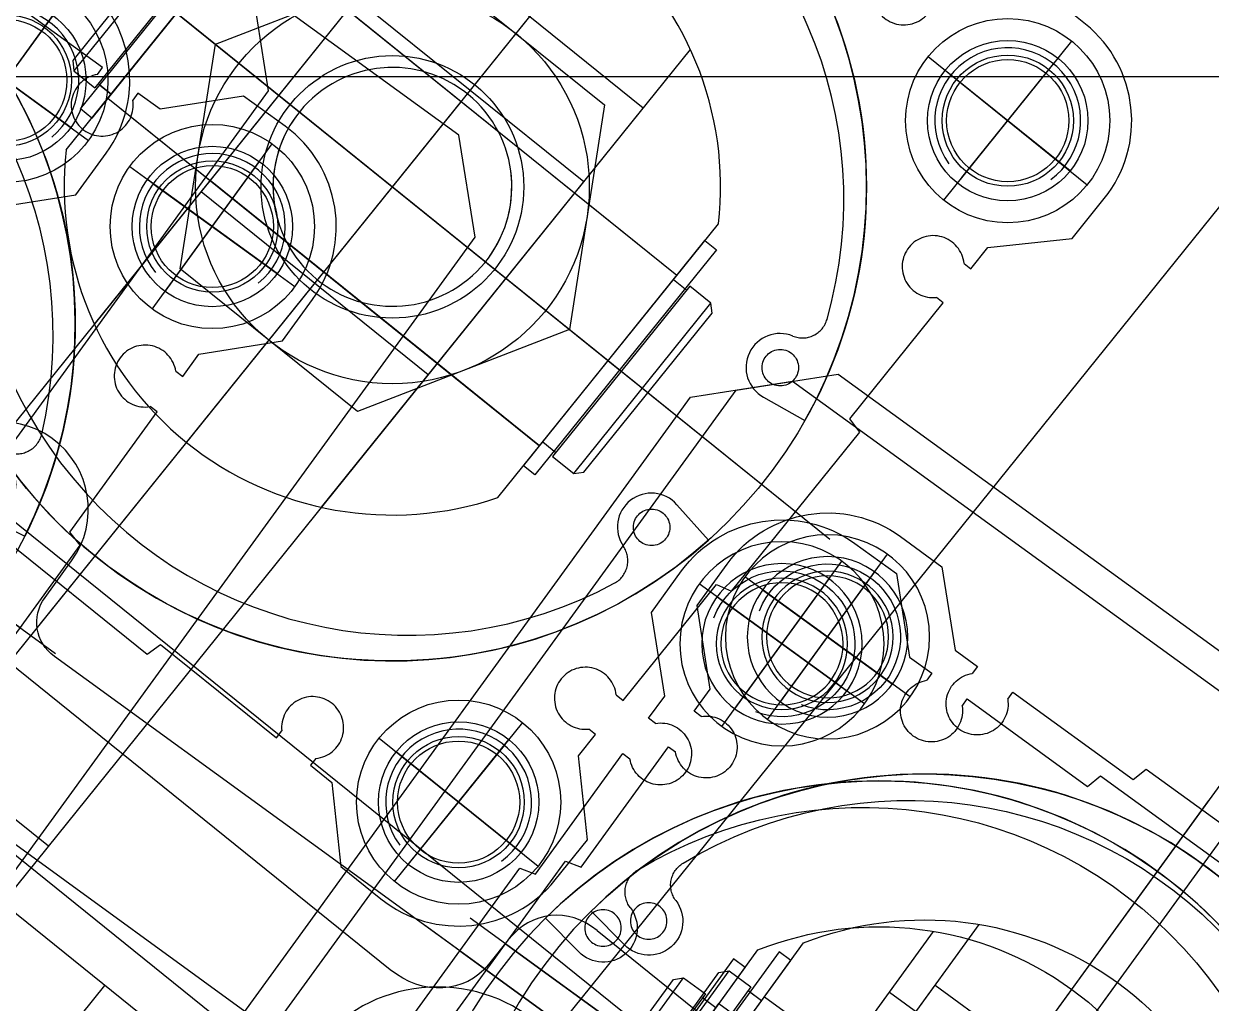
# Model space of a CAD drawing. Header units: millimetres. Extents: x 10462777 to 22643323, y 453826 to 1389191.
# Drawn here: x 11278740.5 to 11278821.9, y 585301.9 to 585369.1 of the extents above; entities that cross this region are included whole.
import ezdxf

# ---------------------------------------------------------------- set-up
doc = ezdxf.new("R2010")
doc.units = ezdxf.units.MM
doc.header["$LTSCALE"] = 200
doc.header["$MEASUREMENT"] = 0
for name, pattern in [('CENTER', [2, 1.25, -0.25, 0.25, -0.25]), ('HIDDEN', [3.75, 2.5, -1.25]), ('PHANTOM', [2.5, 1.25, -0.25, 0.25, -0.25, 0.25, -0.25]), ('PHANTOM2', [31.75, 15.875, -3.175, 3.175, -3.175, 3.175, -3.175])]:
    doc.linetypes.add(name, pattern=pattern)
doc.layers.get('0').update_dxf_attribs({"linetype": 'CONTINUOUS'})
for name, color, linetype in [('1', 1, 'CENTER'), ('5', 4, 'CONTINUOUS'), ('CENTER', 1, 'CONTINUOUS'), ('CL', 3, 'CONTINUOUS'), ('DR1501-002-005-002', 7, 'CONTINUOUS'), ('HL', 2, 'HIDDEN'), ('THIN', 3, 'CONTINUOUS'), ('V', 6, 'PHANTOM2')]:
    doc.layers.add(name, color=color, linetype=linetype)
doc.layers.add('LAYOUT', color=8, linetype='CONTINUOUS', lineweight=25)

# ---------------------------------------------------------------- blocks, each defined once
blk = doc.blocks.new('A$C321A0869')
at = {"layer": '1', "color": 155, "linetype": 'Continuous'}
for p, q in [((101, 383.263), (101, 386.365)), ((260.17, 380.365), (103.898, 380.365)), ((103.898, 368.365), (436.102, 368.365)), ((531, 255.391), (531, 355.365)), ((521, 337.467), (521, 255.391)), ((537.67, 250.365), (535.507, 250.365)), ((542, 246.035), (542, 214.695))]:
    blk.add_line(p, q, dxfattribs=at)
blk.add_arc((95, 386.365), 6, 0, 180, dxfattribs=at)
at = {"layer": '1', "color": 155, "linetype": 'Continuous', "extrusion": (0, 0, -1)}
for centre, major_axis, ratio, start_param, end_param in [((104.106, 383.471), (2.269, 2.269), 0.935113, 2.389713, 3.893472), ((536.176, 256.138), (-2.495, -5.376), 0.84361, 5.91001, 7.351033)]:
    blk.add_ellipse(centre, major_axis=major_axis, ratio=ratio, start_param=start_param, end_param=end_param, dxfattribs=at)
at = {"layer": '1', "color": 155, "linetype": 'Continuous'}
blk.add_ellipse((536.226, 244.591), major_axis=(-4.564, -4.564), ratio=0.774597, start_param=2.482535, end_param=3.800651, dxfattribs=at)
blk = doc.blocks.new('A$C381A53E2')
at = {"layer": 'V'}
for p, q in [((38.5, 84), (38.5, 0)), ((0, 38.5), (77, 38.5)), ((8.5, 15.5), (8.5, 1.5)), ((68.5, 15.5), (68.5, 1.5)), ((8.5, 13.5), (8.5, 3.5)), ((68.5, 13.5), (68.5, 3.5)), ((1.5, 8.5), (15.5, 8.5)), ((3.5, 8.5), (13.5, 8.5)), ((61.5, 8.5), (75.5, 8.5)), ((63.5, 8.5), (73.5, 8.5))]:
    blk.add_line(p, q, dxfattribs=at)
blk.add_lwpolyline([(3, 45.5), (3, 31.5), (4.1, 31.205), (4.1, 21), (4.695, 21, -2.42), (4.695, 18), (4.1, 18), (4.1, 16.121), (0, 12.021), (0, 8.5, 0.414), (8.5, 0), (12.021, 0), (16.121, 4.1), (18, 4.1), (18, 4.695, -2.42), (21, 4.695), (21, 4.1), (31.205, 4.1), (31.5, 3), (45.5, 3), (45.795, 4.1), (56, 4.1), (56, 4.695, -2.42), (59, 4.695), (59, 4.1), (60.879, 4.1), (64.979, 0), (68.5, 0, 0.414), (77, 8.5), (77, 12.021), (72.9, 16.121), (72.9, 18), (72.305, 18, -2.42), (72.305, 21), (72.9, 21), (72.9, 31.205), (74, 31.5), (74, 45.5)], format="xyb", dxfattribs=at)
blk.add_lwpolyline([(43.757, 6.428, 0.922), (38.5, 71, 0.922), (33.243, 6.428), (33.77, 9.64, 0.944), (29.24, 10.7, -0.446), (26.88, 9.602, -0.818), (38.5, 67, -0.818), (50.12, 9.602, -0.446), (47.76, 10.7, 0.944), (43.23, 9.64)], format="xyb", close=True, dxfattribs=at)
blk.add_lwpolyline([(25, 30.706), (25, 46.294), (38.5, 54.088), (52, 46.294), (52, 30.706), (38.5, 22.912), (25, 30.706)], dxfattribs=at)
for centre, radius in [((38.5, 38.5), 32.5), ((38.5, 38.5), 13.5), ((38.5, 38.5), 9), ((8.5, 8.5), 7), ((68.5, 8.5), 7), ((8.5, 8.5), 4.5), ((8.5, 8.5), 4.188), ((68.5, 8.5), 4.5), ((68.5, 8.5), 4.188), ((31.47, 10.02), 1.25), ((45.53, 10.02), 1.25)]:
    blk.add_circle(centre, radius, dxfattribs=at)
for centre, radius in [((38.5, 38.5), 8.188), ((8.5, 8.5), 5), ((68.5, 8.5), 5)]:
    blk.add_arc(centre, radius, 255, 165, dxfattribs=at)
blk = doc.blocks.new('A$C1DFB16BD')
at = {"layer": 'CL'}
for p, q in [((22.5, 0), (22.5, 38)), ((0, 19), (45, 19))]:
    blk.add_line(p, q, dxfattribs=at)
at = {"layer": 'DR1501-002-005-002'}
for p, q in [((10.448, 38), (34.552, 38)), ((2.344, 29), (42.656, 29)), ((2.344, 9), (42.656, 9)), ((10.448, 0), (34.552, 0))]:
    blk.add_line(p, q, dxfattribs=at)
blk.add_circle((22.5, 19), 9, dxfattribs=at)
for start, end in [(122.38754, 237.61246), (302.38754, 57.61246)]:
    blk.add_arc((22.5, 19), 22.5, start, end, dxfattribs=at)
at = {"layer": 'HL'}
for p, q in [((15, 38), (15, 29)), ((30, 38), (30, 29)), ((15, 0), (15, 9)), ((30, 0), (30, 9))]:
    blk.add_line(p, q, dxfattribs=at)
at = {"layer": 'THIN'}
blk.add_arc((22.5, 19), 8.188, 75, 345, dxfattribs=at)
blk = doc.blocks.new('A$C3D036A4C')
at = {"layer": 'DR1501-002-005-002'}
for p, q in [((5, 90), (95, 90)), ((100, 5), (100, 85)), ((60, 26), (100, 26))]:
    blk.add_line(p, q, dxfattribs=at)
blk = doc.blocks.new('A$C148D47CC')
at = {"layer": '5'}
for p, q in [((152.5, 0), (152.5, 20)), ((167.5, 0), (167.5, 20))]:
    blk.add_line(p, q, dxfattribs=at)
at = {"layer": 'CL'}
for p, q in [((160, 0), (160, 20)), ((0, 10), (175, 10))]:
    blk.add_line(p, q, dxfattribs=at)
at = {"layer": 'DR1501-002-005-002'}
for p, q in [((0, 20), (175, 20)), ((110, 0), (110, 20)), ((175, 0), (175, 20)), ((0, 0), (175, 0))]:
    blk.add_line(p, q, dxfattribs=at)
at = {"layer": 'HL'}
for p, q in [((151.5, 0), (151.5, 20)), ((168.5, 0), (168.5, 20))]:
    blk.add_line(p, q, dxfattribs=at)
blk = doc.blocks.new('A$C69DB7109')
at = {"layer": 'CL'}
for p, q in [((85, -80.5), (85, -9.5)), ((-10, -45), (130, -45)), ((55, -80.5), (55, -69.5)), ((115, -80.5), (115, -69.5)), ((49.5, -75), (60.5, -75)), ((109.5, -75), (120.5, -75))]:
    blk.add_line(p, q, dxfattribs=at)
at = {"layer": 'DR1501-002-005-002'}
for p, q in [((130, -85), (130, -5)), ((125, -90), (130, -85)), ((0, -90), (125, -90))]:
    blk.add_line(p, q, dxfattribs=at)
for centre in [(55, -75), (115, -75)]:
    blk.add_circle(centre, 5.5, dxfattribs=at)
blk = doc.blocks.new('A$C46232C3D')
at = {"layer": 'CENTER'}
for p, q in [((3.5, 7.5), (2.35, 7.5)), ((41.5, 7.5), (42.65, 7.5))]:
    blk.add_line(p, q, dxfattribs=at)
at = {"layer": 'CL'}
for p, q in [((22.5, 15), (22.5, 0)), ((0, 7.5), (45, 7.5))]:
    blk.add_line(p, q, dxfattribs=at)
at = {"layer": 'DR1501-002-005-002'}
for p, q in [((0.5, 15), (0, 14.5)), ((2.35, 15), (0.5, 15)), ((0.5, 15), (0.5, 0)), ((2.35, 0), (2.35, 15)), ((41.5, 15), (3.5, 15)), ((3.5, 15), (3.5, 0)), ((3.5, 15), (3.5, 0)), ((41.5, 15), (41.5, 0)), ((41.5, 15), (41.5, 0)), ((44.5, 15), (42.65, 15)), ((42.65, 0), (42.65, 15)), ((45, 14.5), (44.5, 15)), ((44.5, 0), (44.5, 15)), ((0, 14.5), (0, 0.5)), ((3.5, 14.65), (2.35, 14.65)), ((41.5, 14.65), (42.65, 14.65)), ((45, 0.5), (45, 14.5)), ((0, 0.5), (0.5, 0)), ((3.5, 0.35), (2.35, 0.35)), ((41.5, 0.35), (42.65, 0.35)), ((44.5, 0), (45, 0.5)), ((0.5, 0), (2.35, 0)), ((3.5, 0), (41.5, 0)), ((42.65, 0), (44.5, 0))]:
    blk.add_line(p, q, dxfattribs=at)
blk = doc.blocks.new('A$C212748E0')
at = {"layer": 'CENTER'}
blk.add_line((9.25, 1), (9.25, 0), dxfattribs=at)
at = {"layer": 'DR1501-002-005-002'}
for p, q in [((0, 1), (19.823, 1)), ((0, 0), (0, 1)), ((2.1, 1), (2.1, 0)), ((16.4, 1), (16.4, 0)), ((19.823, 1), (19.823, 0)), ((19.823, 0), (0, 0))]:
    blk.add_line(p, q, dxfattribs=at)
blk = doc.blocks.new('A$C1D410D33')
at = {"layer": 'DR1501-002-005-002', "rotation": 90}
blk.add_blockref('A$C46232C3D', (16.75, 0), dxfattribs=at)
at = {"layer": 'DR1501-002-005-002'}
for p in [(0, 41.5), (0, 2.5)]:
    blk.add_blockref('A$C212748E0', p, dxfattribs=at)
blk = doc.blocks.new('A$C59BF75ED')
at = {"layer": 'CL'}
blk.add_line((30, 45), (230, 45), dxfattribs=at)
at = {"layer": 'DR1501-002-005-002'}
blk.add_circle((50, 75), 10.75, dxfattribs=at)
for name, p in [('A$C381A53E2', (146.5, 6.5)), ('A$C3D036A4C', (30, 0)), ('A$C69DB7109', (100, 90)), ('A$C1D410D33', (105.75, 22.5)), ('A$C1D410D33', (175.75, 22.5)), ('A$C1DFB16BD', (162.5, 26)), ('A$C148D47CC', (25, 35))]:
    blk.add_blockref(name, p, dxfattribs=at)
blk = doc.blocks.new('A$C01323151')
at = {"layer": 'DR1501-002-005-002', "rotation": 90.00000000000004}
blk.add_blockref('A$C59BF75ED', (124.4, 152.367), dxfattribs=at)
at = {"layer": 'DR1501-002-005-002', "xscale": -1, "rotation": 270}
for p in [(160.15, 152.367), (480.15, 152.367)]:
    blk.add_blockref('A$C59BF75ED', p, dxfattribs=at)
blk = doc.blocks.new('A$C6B1410A9')
at = {"layer": 'DR1501-002-005-002', "xscale": -1, "rotation": 270}
blk.add_blockref('A$C59BF75ED', (145.06, 152.004), dxfattribs=at)
at = {"layer": 'DR1501-002-005-002', "rotation": 90.00000000000004}
blk.add_blockref('A$C59BF75ED', (124.4, 149.992), dxfattribs=at)
blk = doc.blocks.new('A$C256B494F')
at = {"layer": 'DR1501-002-005-002'}
blk.add_blockref('A$C59BF75ED', (475.786, 197.943, -10.028), dxfattribs=at)
blk = doc.blocks.new('A$C1F8A417F')
at = {"ltscale": 10}
for name, p in [('A$C256B494F', (1576.882, 789.024, 10.028)), ('A$C6B1410A9', (1650.716, 788.607)), ('A$C01323151', (1633.375, 786.022))]:
    blk.add_blockref(name, p, dxfattribs=at)
at = {"layer": 'DR1501-002-005-002'}
blk.add_blockref('A$C321A0869', (1664.775, 743.024), dxfattribs=at)
blk = doc.blocks.new('A$C7DA30AB0')
at = {"layer": 'LAYOUT', "color": 6, "linetype": 'PHANTOM'}
blk.add_circle((3030.448, 3025.987, 0), 2693.021, dxfattribs=at)
blk = doc.blocks.new('A$C6F7E1649')
at = {"color": 2, "linetype": 'Continuous', "lineweight": -3, "ltscale": 10}
blk.add_line((770, 895, 0), (770, 335, 0), dxfattribs=at)

msp = doc.modelspace()

# ---------------------------------------------------------------- block references
at = {"ltscale": 10, "rotation": 324.019764306913}
msp.add_blockref('A$C1F8A417F', (11276651.31599, 585455.73383, 0), dxfattribs=at)

# ---------------------------------------------------------------- next in the draw order: block references
at = {"ltscale": 10, "rotation": 51.1429793073033}
msp.add_blockref('A$C1F8A417F', (11278165.47006, 582967.95012, 0), dxfattribs=at)

# ---------------------------------------------------------------- next in the draw order: block references
at = {"ltscale": 10}
msp.add_blockref('A$C7DA30AB0', (11276684.40366, 580408.4363, 0), dxfattribs=at)

# ---------------------------------------------------------------- next in the draw order: block references
at = {"ltscale": 10, "rotation": 270}
msp.add_blockref('A$C6F7E1649', (11278103.73988, 586135.42309, 0), dxfattribs=at)

doc.saveas('drawing.dxf')
